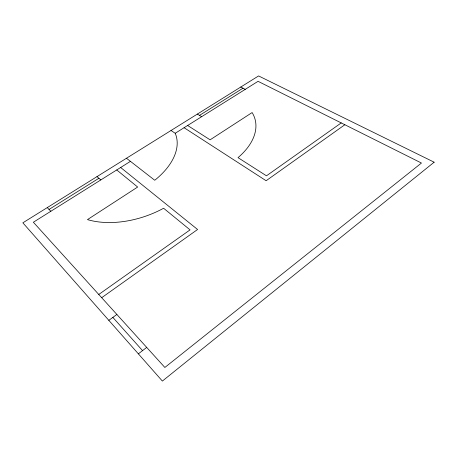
<?xml version="1.0" encoding="UTF-8"?>
<svg xmlns="http://www.w3.org/2000/svg" width="457" height="457" viewBox="0 0 457 457"><rect width="100%" height="100%" fill="white"/><g stroke="black" fill="none" stroke-linecap="round" stroke-linejoin="round"><path stroke-width="0.69" d="M138.368 353.844L146.708 347.411M108.829 320.34L116.872 314.456M101.694 297.701L197.584 229.494L120.654 167.49M344.858 124.738L266.128 180.738L184.091 127.709M98.769 294.468L190.066 229.877L163.606 208.255A73.805 45.043 -19.2 0 1 87.47 219.617L137.66 187.039L116.735 169.953M341.23 122.922L266.471 175.814L238.011 157.642A70.264 41.718 -14.9 0 0 252.121 112.559L210.111 139.825L187.644 125.481M130.451 161.35L33.367 222.233L164.863 367.462L421.445 163.04L258.056 81.323L175.214 133.273M49.042 209.437L98.901 178.27M199.509 115.381L242.993 88.195M240.77 87.036L245.232 89.366M197.373 114.079L201.663 116.689M171.032 130.491L175.231 133.29A71.281 41.61 -19.8 0 1 154.746 180.264L126.475 158.253M96.993 176.619L100.82 179.927M47.271 207.604L50.83 211.283M112.862 317.392L142.55 350.616M434.15 162.195L162.372 381.069L22.85 222.822L258.593 75.931L434.15 162.195"/></g></svg>
